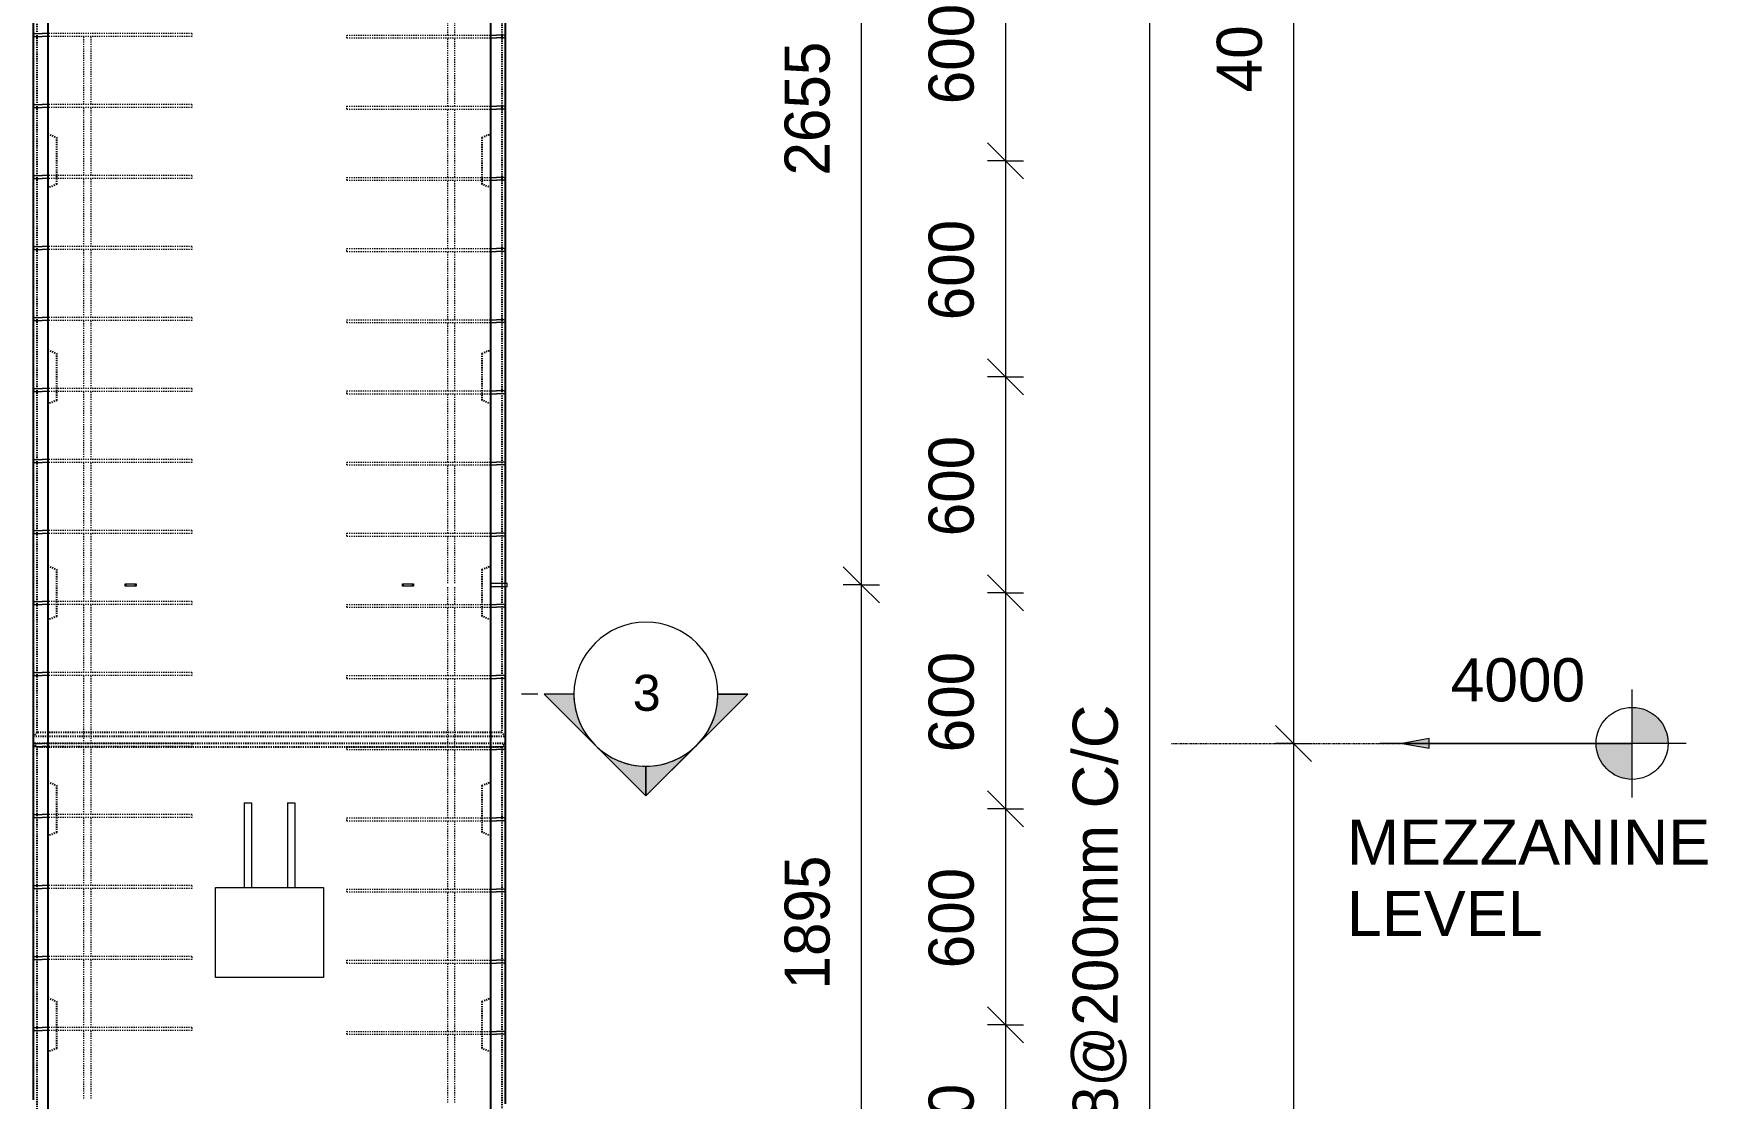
# Model space of a CAD drawing. Header units: millimetres. Extents: x -24813 to -9505, y -2179 to 11928.
# Drawn here: x -20245 to -15597, y 2673 to 5632 of the extents above; entities that cross this region are included whole.
import ezdxf

# ---------------------------------------------------------------- set-up
doc = ezdxf.new("R2010")
doc.units = ezdxf.units.MM
doc.linetypes.add('Dash', pattern=[6.36, 3.18, -3.18])
doc.linetypes.add('Overhead', pattern=[3.97, 2.38, -1.59])
for name, color, linetype, lineweight in [('A-ANNO-DIMS', 211, 'Continuous', 9), ('A-ANNO-DIMS-50', 211, 'Continuous', 9), ('A-FLOR-OVHD', 1, 'Overhead', 18), ('A-GENM', 13, 'Continuous', 18), ('A-WALL', 113, 'Continuous', 25), ('A-WALL-HDLN', 110, 'Dash', 25), ('G-ANNO-DIMS', 111, 'Continuous', 9), ('G-ANNO-SYMB', 111, 'Continuous', 9), ('G-ANNO-TEXT', 231, 'Continuous', 9), ('S-BEAM', 12, 'Continuous', 18), ('S-RBAR', 171, 'Continuous', 18)]:
    doc.layers.add(name, color=color, linetype=linetype, lineweight=lineweight)
doc.styles.add('Arial', font='arial.ttf', dxfattribs={"height": 100})
doc.styles.add('Arial_1', font='arial.ttf', dxfattribs={"height": 120})
doc.styles.add('Arial_2', font='arial.ttf', dxfattribs={"height": 125})
doc.styles.add('Nirmala UI Semilight', font='NirmalaS.ttf', dxfattribs={"height": 125})
doc.dimstyles.new('Arrow_Filled_-_2_5_NI_UI', dxfattribs={"dimscale": 304.8, "dimtxt": 130.920493, "dimasz": 0.328084, "dimexe": 0.164042, "dimexo": 0.0625, "dimgap": 0.164042, "dimtad": 1, "dimdec": 4, "dimzin": 0, "dimdsep": 46, "dimtxsty": 'Nirmala UI Semilight', "dimblk1": 'OBLIQUE', "dimblk2": 'OBLIQUE', "dimsah": 1, "dimcen": 0.09, "dimazin": 0, "dimtfac": 1, "dimtdec": 4, "dimtix": 1, "dimtmove": 0, "dimatfit": 3, "dimfxl": 0.164042, "dimfxlon": 1, "dimtvp": 1, "dimtolj": 1, "dimtzin": 0, "dimarcsym": 2})

# ---------------------------------------------------------------- blocks, each defined once
blk = doc.blocks.new('RR spread anchor face based - RR-SA-1_4-160-2134593-Elevation Front')
at = {"layer": 'A-GENM'}
for p, q in [((-19219.6, -447), (-19217.1, -447)), ((-19219.6, -453), (-19219.6, -447)), ((-19217.1, -453), (-19219.6, -453)), ((-19217.1, -447), (-19192.1, -447)), ((-19217.1, -453), (-19217.1, -447)), ((-19192.1, -453), (-19217.1, -453)), ((-19192.1, -447), (-19189.6, -447)), ((-19192.1, -453), (-19192.1, -447)), ((-19189.6, -453), (-19192.1, -453)), ((-19189.6, -447), (-19189.6, -453))]:
    blk.add_line(p, q, dxfattribs=at)
blk = doc.blocks.new('RR spread anchor face based - RR-SA-2_5-200-1726821-Elevation Front')
at = {"layer": 'A-GENM'}
for p, q in [((-18974.6, 6760), (-18934.6, 6760)), ((-18934.6, 6750), (-18974.6, 6750)), ((-18934.6, 6760), (-18929.6, 6760)), ((-18934.6, 6750), (-18934.6, 6760)), ((-18929.6, 6750), (-18934.6, 6750)), ((-18929.6, 6750), (-18929.6, 6760))]:
    blk.add_line(p, q, dxfattribs=at)
blk = doc.blocks.new('DIMBLOCK20-Elevation Front')
at = {"layer": 'A-ANNO-DIMS-50'}
for p, q in [((-17946.1, 6755), (-17996.1, 6805)), ((-17946.1, 6755), (-17996.1, 6755)), ((-17946.1, 6755), (-17946.1, 4100)), ((-17946.1, 6755), (-17896.1, 6705)), ((-17946.1, 6755), (-17896.1, 6755)), ((-17946.1, 4100), (-17996.1, 4150)), ((-17946.1, 4100), (-17996.1, 4100)), ((-17946.1, 4100), (-17896.1, 4050)), ((-17946.1, 4100), (-17896.1, 4100))]:
    blk.add_line(p, q, dxfattribs=at)
at = {"layer": 'A-ANNO-DIMS-50', "color": 0, "insert": (-18159.2, 5237.1), "char_height": 125, "width": 457.032, "attachment_point": 1, "rotation": 90, "line_spacing_factor": 1.142579, "style": 'Nirmala UI Semilight'}
blk.add_mtext('2655', dxfattribs=at)
blk = doc.blocks.new('_Oblique')
at = {"color": 0, "linetype": 'ByBlock', "lineweight": -2}
blk.add_line((-0.5, -0.5), (0.5, 0.5), dxfattribs=at)
blk = doc.blocks.new('DIMBLOCK21-Elevation Front')
at = {"layer": 'A-ANNO-DIMS-50'}
for p, q in [((-17946.1, 4100), (-17996.1, 4150)), ((-17946.1, 4100), (-17996.1, 4100)), ((-17946.1, 4100), (-17946.1, 2205)), ((-17946.1, 4100), (-17896.1, 4050)), ((-17946.1, 4100), (-17896.1, 4100)), ((-17946.1, 2205), (-17996.1, 2255)), ((-17946.1, 2205), (-17996.1, 2205)), ((-17946.1, 2205), (-17896.1, 2155)), ((-17946.1, 2205), (-17896.1, 2205))]:
    blk.add_line(p, q, dxfattribs=at)
at = {"layer": 'A-ANNO-DIMS-50', "color": 0, "insert": (-18159.2, 2976.4), "char_height": 125, "width": 422.754, "attachment_point": 1, "rotation": 90, "line_spacing_factor": 1.142579, "style": 'Nirmala UI Semilight'}
blk.add_mtext('1895', dxfattribs=at)
blk = doc.blocks.new('DIMBLOCK32-Elevation Front')
at = {"layer": 'A-ANNO-DIMS-50'}
for p, q in [((-17546.1, 5878), (-17596.1, 5928)), ((-17546.1, 5878), (-17596.1, 5878)), ((-17546.1, 5878), (-17546.1, 5278)), ((-17546.1, 5878), (-17496.1, 5828)), ((-17546.1, 5878), (-17496.1, 5878)), ((-17546.1, 5278), (-17596.1, 5328)), ((-17546.1, 5278), (-17596.1, 5278)), ((-17546.1, 5278), (-17496.1, 5228)), ((-17546.1, 5278), (-17496.1, 5278))]:
    blk.add_line(p, q, dxfattribs=at)
at = {"layer": 'A-ANNO-DIMS-50', "color": 0, "insert": (-17759.2, 5435.2), "char_height": 125, "width": 342.774, "attachment_point": 1, "rotation": 90, "line_spacing_factor": 1.142579, "style": 'Nirmala UI Semilight'}
blk.add_mtext('600', dxfattribs=at)
blk = doc.blocks.new('DIMBLOCK33-Elevation Front')
at = {"layer": 'A-ANNO-DIMS-50'}
for p, q in [((-17546.1, 5278), (-17596.1, 5328)), ((-17546.1, 5278), (-17596.1, 5278)), ((-17546.1, 5278), (-17546.1, 4678)), ((-17546.1, 5278), (-17496.1, 5228)), ((-17546.1, 5278), (-17496.1, 5278)), ((-17546.1, 4678), (-17596.1, 4728)), ((-17546.1, 4678), (-17596.1, 4678)), ((-17546.1, 4678), (-17496.1, 4628)), ((-17546.1, 4678), (-17496.1, 4678))]:
    blk.add_line(p, q, dxfattribs=at)
at = {"layer": 'A-ANNO-DIMS-50', "color": 0, "insert": (-17759.2, 4835.2), "char_height": 125, "width": 342.774, "attachment_point": 1, "rotation": 90, "line_spacing_factor": 1.142579, "style": 'Nirmala UI Semilight'}
blk.add_mtext('600', dxfattribs=at)
blk = doc.blocks.new('DIMBLOCK34-Elevation Front')
at = {"layer": 'A-ANNO-DIMS-50'}
for p, q in [((-17546.1, 4678), (-17596.1, 4728)), ((-17546.1, 4678), (-17596.1, 4678)), ((-17546.1, 4678), (-17546.1, 4078)), ((-17546.1, 4678), (-17496.1, 4628)), ((-17546.1, 4678), (-17496.1, 4678)), ((-17546.1, 4078), (-17596.1, 4128)), ((-17546.1, 4078), (-17596.1, 4078)), ((-17546.1, 4078), (-17496.1, 4028)), ((-17546.1, 4078), (-17496.1, 4078))]:
    blk.add_line(p, q, dxfattribs=at)
at = {"layer": 'A-ANNO-DIMS-50', "color": 0, "insert": (-17759.2, 4235.2), "char_height": 125, "width": 342.774, "attachment_point": 1, "rotation": 90, "line_spacing_factor": 1.142579, "style": 'Nirmala UI Semilight'}
blk.add_mtext('600', dxfattribs=at)
blk = doc.blocks.new('DIMBLOCK35-Elevation Front')
at = {"layer": 'A-ANNO-DIMS-50'}
for p, q in [((-17546.1, 4078), (-17596.1, 4128)), ((-17546.1, 4078), (-17596.1, 4078)), ((-17546.1, 4078), (-17546.1, 3478)), ((-17546.1, 4078), (-17496.1, 4028)), ((-17546.1, 4078), (-17496.1, 4078)), ((-17546.1, 3478), (-17596.1, 3528)), ((-17546.1, 3478), (-17596.1, 3478)), ((-17546.1, 3478), (-17496.1, 3428)), ((-17546.1, 3478), (-17496.1, 3478))]:
    blk.add_line(p, q, dxfattribs=at)
at = {"layer": 'A-ANNO-DIMS-50', "color": 0, "insert": (-17759.2, 3635.2), "char_height": 125, "width": 342.774, "attachment_point": 1, "rotation": 90, "line_spacing_factor": 1.142579, "style": 'Nirmala UI Semilight'}
blk.add_mtext('600', dxfattribs=at)
blk = doc.blocks.new('DIMBLOCK36-Elevation Front')
at = {"layer": 'A-ANNO-DIMS-50'}
for p, q in [((-17546.1, 3478), (-17596.1, 3528)), ((-17546.1, 3478), (-17596.1, 3478)), ((-17546.1, 3478), (-17546.1, 2878)), ((-17546.1, 3478), (-17496.1, 3428)), ((-17546.1, 3478), (-17496.1, 3478)), ((-17546.1, 2878), (-17596.1, 2928)), ((-17546.1, 2878), (-17596.1, 2878)), ((-17546.1, 2878), (-17496.1, 2828)), ((-17546.1, 2878), (-17496.1, 2878))]:
    blk.add_line(p, q, dxfattribs=at)
at = {"layer": 'A-ANNO-DIMS-50', "color": 0, "insert": (-17759.2, 3035.2), "char_height": 125, "width": 342.774, "attachment_point": 1, "rotation": 90, "line_spacing_factor": 1.142579, "style": 'Nirmala UI Semilight'}
blk.add_mtext('600', dxfattribs=at)
blk = doc.blocks.new('DIMBLOCK37-Elevation Front')
at = {"layer": 'A-ANNO-DIMS-50'}
for p, q in [((-17546.1, 2878), (-17596.1, 2928)), ((-17546.1, 2878), (-17596.1, 2878)), ((-17546.1, 2878), (-17546.1, 2278)), ((-17546.1, 2878), (-17496.1, 2828)), ((-17546.1, 2878), (-17496.1, 2878)), ((-17546.1, 2278), (-17596.1, 2328)), ((-17546.1, 2278), (-17596.1, 2278)), ((-17546.1, 2278), (-17496.1, 2228)), ((-17546.1, 2278), (-17496.1, 2278))]:
    blk.add_line(p, q, dxfattribs=at)
at = {"layer": 'A-ANNO-DIMS-50', "color": 0, "insert": (-17759.2, 2435.2), "char_height": 125, "width": 342.774, "attachment_point": 1, "rotation": 90, "line_spacing_factor": 1.142579, "style": 'Nirmala UI Semilight'}
blk.add_mtext('600', dxfattribs=at)
blk = doc.blocks.new('DIMBLOCK46-Elevation Front')
at = {"layer": 'A-ANNO-DIMS-50'}
for p, q in [((-17146.1, 7600), (-17196.1, 7650)), ((-17146.1, 7600), (-17196.1, 7600)), ((-17146.1, 7600), (-17146.1, -1295)), ((-17146.1, 7600), (-17096.1, 7550)), ((-17146.1, 7600), (-17096.1, 7600)), ((-17146.1, -1295), (-17196.1, -1245)), ((-17146.1, -1295), (-17196.1, -1295)), ((-17146.1, -1295), (-17096.1, -1345)), ((-17146.1, -1295), (-17096.1, -1295))]:
    blk.add_line(p, q, dxfattribs=at)
at = {"layer": 'A-ANNO-DIMS-50', "color": 0, "insert": (-17359.2, 2511), "char_height": 125, "width": 1539.625, "attachment_point": 1, "rotation": 90, "line_spacing_factor": 1.142579, "style": 'Nirmala UI Semilight'}
blk.add_mtext('T8@200mm C/C', dxfattribs=at)
blk = doc.blocks.new('Spot Elevations - M_Spot Elevation - Target Filled-10609-Elevation Front')
at = {"layer": 'G-ANNO-DIMS'}
h = blk.add_hatch(color=256, dxfattribs=at)
edge = h.paths.add_edge_path()
edge.add_line((-15908.133774, 7660), (-15808.133774, 7660))
edge.add_arc((-15908.133774, 7660), 100, 0, 90)
edge.add_line((-15908.133774, 7760), (-15908.133774, 7660))
h = blk.add_hatch(color=256, dxfattribs=at)
edge = h.paths.add_edge_path()
edge.add_line((-15908.133774, 7660), (-16008.133774, 7660))
edge.add_arc((-15908.133774, 7660), 100, 180, 270)
edge.add_line((-15908.133774, 7560), (-15908.133774, 7660))
for p, q in [((-15908.133774, 7510), (-15908.133774, 7810)), ((-15758.133774, 7660), (-16608.133774, 7660))]:
    blk.add_line(p, q, dxfattribs=at)
blk.add_circle((-15908.133774, 7660), 100, dxfattribs=at)
blk = doc.blocks.new('DIMBLOCK49-Elevation Front')
at = {"layer": 'A-ANNO-DIMS-50'}
for p, q in [((-16746.1, 7660), (-16796.1, 7710)), ((-16746.1, 7660), (-16796.1, 7660)), ((-16746.1, 7660), (-16746.1, 3660)), ((-16746.1, 7660), (-16696.1, 7610)), ((-16746.1, 7660), (-16696.1, 7660)), ((-16746.1, 3660), (-16796.1, 3710)), ((-16746.1, 3660), (-16796.1, 3660)), ((-16746.1, 3660), (-16696.1, 3610)), ((-16746.1, 3660), (-16696.1, 3660))]:
    blk.add_line(p, q, dxfattribs=at)
at = {"layer": 'A-ANNO-DIMS-50', "color": 0, "insert": (-16959.2, 5468.4), "char_height": 125, "width": 459.888, "attachment_point": 1, "rotation": 90, "line_spacing_factor": 1.142579, "style": 'Nirmala UI Semilight'}
blk.add_mtext('4000', dxfattribs=at)
blk = doc.blocks.new('DIMBLOCK50-Elevation Front')
at = {"layer": 'A-ANNO-DIMS-50'}
for p, q in [((-16746.1, 3660), (-16796.1, 3710)), ((-16746.1, 3660), (-16796.1, 3660)), ((-16746.1, 3660), (-16746.1, -1395)), ((-16746.1, 3660), (-16696.1, 3610)), ((-16746.1, 3660), (-16696.1, 3660)), ((-16746.1, -1395), (-16796.1, -1345)), ((-16746.1, -1395), (-16796.1, -1395)), ((-16746.1, -1395), (-16696.1, -1445)), ((-16746.1, -1395), (-16696.1, -1395))]:
    blk.add_line(p, q, dxfattribs=at)
at = {"layer": 'A-ANNO-DIMS-50', "color": 0, "insert": (-16959.2, 942.1), "char_height": 125, "width": 457.032, "attachment_point": 1, "rotation": 90, "line_spacing_factor": 1.142579, "style": 'Nirmala UI Semilight'}
blk.add_mtext('5055', dxfattribs=at)
blk = doc.blocks.new('Detail View - M_Section Head - Filled SHOP DWG-1002450-Elevation Front')
at = {"layer": 'G-ANNO-SYMB'}
h = blk.add_hatch(color=256, dxfattribs=at)
edge = h.paths.add_edge_path()
edge.add_line((-18827, -163.4), (-18744.1, -163.4))
edge.add_arc((-18544.1, -163.4), 200, 180, 225)
edge.add_line((-18685.5, -304.8), (-18827, -163.4))
h = blk.add_hatch(color=256, dxfattribs=at)
edge = h.paths.add_edge_path()
edge.add_line((-18261.3, -163.4), (-18402.7, -304.8))
edge.add_arc((-18544.1, -163.4), 200, 315, 360)
edge.add_line((-18344.1, -163.4), (-18261.3, -163.4))
h = blk.add_hatch(color=256, dxfattribs=at)
edge = h.paths.add_edge_path()
edge.add_line((-18544.1, -446.2), (-18685.5, -304.8))
edge.add_arc((-18544.1, -163.4), 200, 225, 270)
edge.add_line((-18544.1, -363.4), (-18544.1, -446.2))
h = blk.add_hatch(color=256, dxfattribs=at)
edge = h.paths.add_edge_path()
edge.add_line((-18544.1, -446.2), (-18544.1, -363.4))
edge.add_arc((-18544.1, -163.4), 200, 270, 315)
edge.add_line((-18402.7, -304.8), (-18544.1, -446.2))
for p, q in [((-18544.1, -446.2), (-18827, -163.4)), ((-18744.1, -163.4), (-18827, -163.4)), ((-18827, -163.4), (-18685.5, -304.8)), ((-18744.1, -163.4), (-18827, -163.4)), ((-18544.1, -446.2), (-18261.3, -163.4)), ((-18402.7, -304.8), (-18261.3, -163.4)), ((-18344.1, -163.4), (-18261.3, -163.4)), ((-18261.3, -163.4), (-18344.1, -163.4)), ((-18685.5, -304.8), (-18544.1, -446.2)), ((-18544.1, -446.2), (-18402.7, -304.8)), ((-18544.1, -363.4), (-18544.1, -446.2)), ((-18544.1, -446.2), (-18544.1, -363.4))]:
    blk.add_line(p, q, dxfattribs=at)
for start, end in [(360, 180), (180, 360), (180, 225), (315, 0), (225, 270), (270, 315)]:
    blk.add_arc((-18544.1, -163.4), 200, start, end, dxfattribs=at)

msp = doc.modelspace()

# ---------------------------------------------------------------- hatches: boundary and pattern name
at = {"layer": 'G-ANNO-DIMS'}
msp.add_hatch(color=256, dxfattribs=at).paths.add_polyline_path([(-16444.5695, 3660), (-16369.5695, 3646.77548), (-16369.5695, 3673.22452)])

# ---------------------------------------------------------------- linework, layer by layer
at = {"layer": 'A-FLOR-OVHD'}
msp.add_line((-17084.5695, 3660), (-16444.5695, 3660), dxfattribs=at)
at = {"layer": 'A-WALL'}
for p, q in [((-20204.5695, 7700), (-20204.5695, -1395)), ((-18974.5695, -1395), (-18974.5695, 7700)), ((-20244.5695, 5628.15785), (-20244.5695, 5824.61993)), ((-18934.5695, 5820.61993), (-18934.5695, 5623.71341)), ((-20244.5695, 5430.93563), (-20244.5695, 5627.39771)), ((-18934.5695, 5622.95326), (-18934.5695, 5426.04674)), ((-20244.5695, 5233.71341), (-20244.5695, 5430.17548)), ((-18934.5695, 5425.28659), (-18934.5695, 5228.38007)), ((-20244.5695, 5036.49118), (-20244.5695, 5232.95326)), ((-18934.5695, 5227.61993), (-18934.5695, 5030.71341)), ((-20244.5695, 4839.26896), (-20244.5695, 5035.73104)), ((-18934.5695, 5029.95326), (-18934.5695, 4833.04674)), ((-20244.5695, 4642.04674), (-20244.5695, 4838.50882)), ((-18934.5695, 4832.28659), (-18934.5695, 4635.38007)), ((-20244.5695, 4444.82452), (-20244.5695, 4641.28659)), ((-18934.5695, 4634.61993), (-18934.5695, 4437.71341)), ((-20244.5695, 4247.60229), (-20244.5695, 4444.06437)), ((-18934.5695, 4436.95326), (-18934.5695, 4240.04674)), ((-20244.5695, 4050.38007), (-20244.5695, 4246.84215)), ((-18934.5695, 4239.28659), (-18934.5695, 4105)), ((-18934.5695, 4095), (-18934.5695, 4042.38007)), ((-20244.5695, 3853.15785), (-20244.5695, 4049.61993)), ((-18934.5695, 4041.61993), (-18934.5695, 3844.71341)), ((-20244.5695, 3655.93563), (-20244.5695, 3852.39771)), ((-18934.5695, 3843.95326), (-18934.5695, 3647.04674)), ((-20244.5695, 3458.71341), (-20244.5695, 3655.17548)), ((-18934.5695, 3646.28659), (-18934.5695, 3449.38007)), ((-20244.5695, 3261.49118), (-20244.5695, 3457.95326)), ((-18934.5695, 3448.61993), (-18934.5695, 3251.71341)), ((-20244.5695, 3064.26896), (-20244.5695, 3260.73104)), ((-18934.5695, 3250.95326), (-18934.5695, 3054.04674)), ((-20244.5695, 2867.04674), (-20244.5695, 3063.50882)), ((-18934.5695, 3053.28659), (-18934.5695, 2856.38007)), ((-20244.5695, 2669.82452), (-20244.5695, 2866.28659)), ((-18934.5695, 2855.61993), (-18934.5695, 2658.71341))]:
    msp.add_line(p, q, dxfattribs=at)
at = {"layer": 'A-WALL-HDLN'}
for p, q in [((-20234.56692, 3690), (-20234.56692, 7660)), ((-18944.57208, 7660), (-18944.57208, 3690)), ((-20204.5695, 5352.99023), (-20179.5695, 5342.99023)), ((-18999.5695, 5342.99023), (-18974.5695, 5352.99023)), ((-20179.5695, 5212.99023), (-20179.5695, 5342.99023)), ((-18999.5695, 5342.99023), (-18999.5695, 5212.99023)), ((-20179.5695, 5212.99023), (-20204.5695, 5202.99023)), ((-18974.5695, 5202.99023), (-18999.5695, 5212.99023)), ((-20204.5695, 4752.99023), (-20179.5695, 4742.99023)), ((-20179.5695, 4612.99023), (-20179.5695, 4742.99023)), ((-18999.5695, 4742.99023), (-18974.5695, 4752.99023)), ((-18999.5695, 4742.99023), (-18999.5695, 4612.99023)), ((-20179.5695, 4612.99023), (-20204.5695, 4602.99023)), ((-18974.5695, 4602.99023), (-18999.5695, 4612.99023)), ((-20204.5695, 4152.99023), (-20179.5695, 4142.99023)), ((-20179.5695, 4012.99023), (-20179.5695, 4142.99023)), ((-18999.5695, 4142.99023), (-18974.5695, 4152.99023)), ((-18999.5695, 4142.99023), (-18999.5695, 4012.99023)), ((-20179.5695, 4012.99023), (-20204.5695, 4002.99023)), ((-18974.5695, 4002.99023), (-18999.5695, 4012.99023)), ((-20234.56692, 3690), (-20244.5695, 3679.99742)), ((-20244.5695, 3680), (-18934.5695, 3680)), ((-18944.57208, 3690), (-20234.56692, 3690)), ((-18934.5695, 3679.99742), (-18944.57208, 3690)), ((-20244.5695, 3660.00258), (-20234.56692, 3650)), ((-18934.5695, 3660), (-20244.5695, 3660)), ((-20234.56692, -1395), (-20234.56692, 3650)), ((-20234.56692, 3650), (-18944.57208, 3650)), ((-18944.57208, 3650), (-18934.5695, 3660.00258)), ((-18944.57208, 3650), (-18944.57208, -1395)), ((-20204.5695, 3552.99023), (-20179.5695, 3542.99023)), ((-20179.5695, 3412.99023), (-20179.5695, 3542.99023)), ((-18999.5695, 3542.99023), (-18974.5695, 3552.99023)), ((-18999.5695, 3542.99023), (-18999.5695, 3412.99023)), ((-20179.5695, 3412.99023), (-20204.5695, 3402.99023)), ((-18974.5695, 3402.99023), (-18999.5695, 3412.99023)), ((-20204.5695, 2952.99023), (-20179.5695, 2942.99023)), ((-20179.5695, 2812.99023), (-20179.5695, 2942.99023)), ((-18999.5695, 2942.99023), (-18974.5695, 2952.99023)), ((-18999.5695, 2942.99023), (-18999.5695, 2812.99023)), ((-20179.5695, 2812.99023), (-20204.5695, 2802.99023)), ((-18974.5695, 2802.99023), (-18999.5695, 2812.99023))]:
    msp.add_line(p, q, dxfattribs=at)
at = {"layer": 'G-ANNO-DIMS'}
for p, q in [((-16369.5695, 3673.22452), (-16444.5695, 3660)), ((-16369.5695, 3646.77548), (-16369.5695, 3673.22452)), ((-16444.5695, 3660), (-16369.5695, 3646.77548)), ((-16444.5695, 3660), (-15897.12864, 3660)), ((-15897.12864, 3660), (-15805.99094, 3660))]:
    msp.add_line(p, q, dxfattribs=at)
at = {"layer": 'G-ANNO-SYMB'}
msp.add_line((-18844.11147, 3796.596), (-18890.027, 3796.596), dxfattribs=at)
at = {"layer": 'S-BEAM'}
for p, q in [((-19739.5695, 3010), (-19739.5695, 3260)), ((-19739.5695, 3260), (-19439.5695, 3260)), ((-19439.5695, 3260), (-19439.5695, 3010)), ((-19439.5695, 3010), (-19739.5695, 3010))]:
    msp.add_line(p, q, dxfattribs=at)
at = {"layer": 'S-RBAR', "linetype": 'Dash'}
for p, q in [((-19094.5695, 5627.33333), (-19094.5695, 5817)), ((-19074.5695, 5627.33333), (-19074.5695, 5817)), ((-19804.5695, 5631.77778), (-20204.51989, 5631.77778)), ((-19804.5695, 5631.77778), (-19804.5695, 5623.77778)), ((-19374.5695, 5627.33333), (-18974.61911, 5627.33333)), ((-19374.5695, 5619.33333), (-19374.5695, 5627.33333)), ((-19804.5695, 5623.77778), (-20204.51989, 5623.77778)), ((-20104.5695, 5434.55556), (-20104.5695, 5623.77778)), ((-20084.5695, 5434.55556), (-20084.5695, 5623.77778)), ((-19374.5695, 5619.33333), (-18974.61911, 5619.33333)), ((-19094.5695, 5429.66667), (-19094.5695, 5619.33333)), ((-19074.5695, 5429.66667), (-19074.5695, 5619.33333)), ((-19804.5695, 5434.55556), (-20204.51989, 5434.55556)), ((-19804.5695, 5426.55556), (-20204.51989, 5426.55556)), ((-20104.5695, 5237.33333), (-20104.5695, 5426.55556)), ((-20084.5695, 5237.33333), (-20084.5695, 5426.55556)), ((-19804.5695, 5434.55556), (-19804.5695, 5426.55556)), ((-19374.5695, 5429.66667), (-18974.61911, 5429.66667)), ((-19374.5695, 5421.66667), (-19374.5695, 5429.66667)), ((-19374.5695, 5421.66667), (-18974.61911, 5421.66667)), ((-19094.5695, 5232), (-19094.5695, 5421.66667)), ((-19074.5695, 5232), (-19074.5695, 5421.66667)), ((-19804.5695, 5237.33333), (-20204.51989, 5237.33333)), ((-19804.5695, 5229.33333), (-20204.51989, 5229.33333)), ((-20104.5695, 5040.11111), (-20104.5695, 5229.33333)), ((-20084.5695, 5040.11111), (-20084.5695, 5229.33333)), ((-19804.5695, 5237.33333), (-19804.5695, 5229.33333)), ((-19374.5695, 5232), (-18974.61911, 5232)), ((-19374.5695, 5224), (-19374.5695, 5232)), ((-19374.5695, 5224), (-18974.61911, 5224)), ((-19094.5695, 5034.33333), (-19094.5695, 5224)), ((-19074.5695, 5034.33333), (-19074.5695, 5224)), ((-19804.5695, 5040.11111), (-20204.51989, 5040.11111)), ((-19804.5695, 5032.11111), (-20204.51989, 5032.11111)), ((-20104.5695, 4842.88889), (-20104.5695, 5032.11111)), ((-20084.5695, 4842.88889), (-20084.5695, 5032.11111)), ((-19804.5695, 5040.11111), (-19804.5695, 5032.11111)), ((-19374.5695, 5034.33333), (-18974.61911, 5034.33333)), ((-19374.5695, 5026.33333), (-19374.5695, 5034.33333)), ((-19374.5695, 5026.33333), (-18974.61911, 5026.33333)), ((-19094.5695, 4836.66667), (-19094.5695, 5026.33333)), ((-19074.5695, 4836.66667), (-19074.5695, 5026.33333)), ((-19804.5695, 4842.88889), (-20204.51989, 4842.88889)), ((-19804.5695, 4834.88889), (-20204.51989, 4834.88889)), ((-20104.5695, 4645.66667), (-20104.5695, 4834.88889)), ((-20084.5695, 4645.66667), (-20084.5695, 4834.88889)), ((-19804.5695, 4842.88889), (-19804.5695, 4834.88889)), ((-19374.5695, 4836.66667), (-18974.61911, 4836.66667)), ((-19374.5695, 4828.66667), (-19374.5695, 4836.66667)), ((-19374.5695, 4828.66667), (-18974.61911, 4828.66667)), ((-19094.5695, 4639), (-19094.5695, 4828.66667)), ((-19074.5695, 4639), (-19074.5695, 4828.66667)), ((-19804.5695, 4645.66667), (-20204.51989, 4645.66667)), ((-19804.5695, 4637.66667), (-20204.51989, 4637.66667)), ((-20104.5695, 4448.44444), (-20104.5695, 4637.66667)), ((-20084.5695, 4448.44444), (-20084.5695, 4637.66667)), ((-19804.5695, 4645.66667), (-19804.5695, 4637.66667)), ((-19374.5695, 4639), (-18974.61911, 4639)), ((-19374.5695, 4631), (-19374.5695, 4639)), ((-19374.5695, 4631), (-18974.61911, 4631)), ((-19094.5695, 4441.33333), (-19094.5695, 4631)), ((-19074.5695, 4441.33333), (-19074.5695, 4631)), ((-19804.5695, 4448.44444), (-20204.51989, 4448.44444)), ((-19804.5695, 4440.44444), (-20204.51989, 4440.44444)), ((-20104.5695, 4251.22222), (-20104.5695, 4440.44444)), ((-20084.5695, 4251.22222), (-20084.5695, 4440.44444)), ((-19804.5695, 4448.44444), (-19804.5695, 4440.44444)), ((-19374.5695, 4441.33333), (-18974.61911, 4441.33333)), ((-19374.5695, 4433.33333), (-19374.5695, 4441.33333)), ((-19374.5695, 4433.33333), (-18974.61911, 4433.33333)), ((-19094.5695, 4243.66667), (-19094.5695, 4433.33333)), ((-19074.5695, 4243.66667), (-19074.5695, 4433.33333)), ((-19804.5695, 4251.22222), (-20204.51989, 4251.22222)), ((-19804.5695, 4243.22222), (-20204.51989, 4243.22222)), ((-20104.5695, 4054), (-20104.5695, 4243.22222)), ((-20084.5695, 4054), (-20084.5695, 4243.22222)), ((-19804.5695, 4251.22222), (-19804.5695, 4243.22222)), ((-19374.5695, 4243.66667), (-18974.61911, 4243.66667)), ((-19374.5695, 4235.66667), (-19374.5695, 4243.66667)), ((-19374.5695, 4235.66667), (-18974.61911, 4235.66667)), ((-19094.5695, 4105), (-19094.5695, 4235.66667)), ((-19074.5695, 4105), (-19074.5695, 4235.66667)), ((-19094.5695, 4046), (-19094.5695, 4095)), ((-19074.5695, 4046), (-19074.5695, 4095)), ((-19804.5695, 4054), (-20204.51989, 4054)), ((-19804.5695, 4046), (-20204.51989, 4046)), ((-20104.5695, 3856.77778), (-20104.5695, 4046)), ((-20084.5695, 3856.77778), (-20084.5695, 4046)), ((-19804.5695, 4054), (-19804.5695, 4046)), ((-19374.5695, 4046), (-18974.61911, 4046)), ((-19374.5695, 4038), (-19374.5695, 4046)), ((-19374.5695, 4038), (-18974.61911, 4038)), ((-19094.5695, 3848.33333), (-19094.5695, 4038)), ((-19074.5695, 3848.33333), (-19074.5695, 4038)), ((-19804.5695, 3856.77778), (-20204.51989, 3856.77778)), ((-19804.5695, 3848.77778), (-20204.51989, 3848.77778)), ((-20104.5695, 3659.55556), (-20104.5695, 3848.77778)), ((-20084.5695, 3659.55556), (-20084.5695, 3848.77778)), ((-19804.5695, 3856.77778), (-19804.5695, 3848.77778)), ((-19374.5695, 3848.33333), (-18974.61911, 3848.33333)), ((-19374.5695, 3840.33333), (-19374.5695, 3848.33333)), ((-19374.5695, 3840.33333), (-18974.61911, 3840.33333)), ((-19094.5695, 3650.66667), (-19094.5695, 3840.33333)), ((-19074.5695, 3650.66667), (-19074.5695, 3840.33333)), ((-19804.5695, 3659.55556), (-20204.51989, 3659.55556)), ((-19804.5695, 3651.55556), (-20204.51989, 3651.55556)), ((-20104.5695, 3462.33333), (-20104.5695, 3651.55556)), ((-20084.5695, 3462.33333), (-20084.5695, 3651.55556)), ((-19804.5695, 3659.55556), (-19804.5695, 3651.55556)), ((-19374.5695, 3650.66667), (-18974.61911, 3650.66667)), ((-19374.5695, 3642.66667), (-19374.5695, 3650.66667)), ((-19374.5695, 3642.66667), (-18974.61911, 3642.66667)), ((-19094.5695, 3453), (-19094.5695, 3642.66667)), ((-19074.5695, 3453), (-19074.5695, 3642.66667)), ((-19804.5695, 3462.33333), (-20204.51989, 3462.33333)), ((-19804.5695, 3454.33333), (-20204.51989, 3454.33333)), ((-20104.5695, 3265.11111), (-20104.5695, 3454.33333)), ((-20084.5695, 3265.11111), (-20084.5695, 3454.33333)), ((-19804.5695, 3462.33333), (-19804.5695, 3454.33333)), ((-19374.5695, 3453), (-18974.61911, 3453)), ((-19374.5695, 3445), (-19374.5695, 3453)), ((-19374.5695, 3445), (-18974.61911, 3445)), ((-19094.5695, 3255.33333), (-19094.5695, 3445)), ((-19074.5695, 3255.33333), (-19074.5695, 3445)), ((-19804.5695, 3265.11111), (-20204.51989, 3265.11111)), ((-19804.5695, 3257.11111), (-20204.51989, 3257.11111)), ((-20104.5695, 3067.88889), (-20104.5695, 3257.11111)), ((-20084.5695, 3067.88889), (-20084.5695, 3257.11111)), ((-19804.5695, 3265.11111), (-19804.5695, 3257.11111)), ((-19374.5695, 3255.33333), (-18974.61911, 3255.33333)), ((-19374.5695, 3247.33333), (-19374.5695, 3255.33333)), ((-19374.5695, 3247.33333), (-18974.61911, 3247.33333)), ((-19094.5695, 3057.66667), (-19094.5695, 3247.33333)), ((-19074.5695, 3057.66667), (-19074.5695, 3247.33333)), ((-19804.5695, 3067.88889), (-20204.51989, 3067.88889)), ((-19804.5695, 3067.88889), (-19804.5695, 3059.88889)), ((-19804.5695, 3059.88889), (-20204.51989, 3059.88889)), ((-20104.5695, 2870.66667), (-20104.5695, 3059.88889)), ((-20084.5695, 2870.66667), (-20084.5695, 3059.88889)), ((-19374.5695, 3057.66667), (-18974.61911, 3057.66667)), ((-19374.5695, 3049.66667), (-19374.5695, 3057.66667)), ((-19374.5695, 3049.66667), (-18974.61911, 3049.66667)), ((-19094.5695, 2860), (-19094.5695, 3049.66667)), ((-19074.5695, 2860), (-19074.5695, 3049.66667)), ((-19804.5695, 2870.66667), (-20204.51989, 2870.66667)), ((-19804.5695, 2862.66667), (-20204.51989, 2862.66667)), ((-20104.5695, 2673.44444), (-20104.5695, 2862.66667)), ((-20084.5695, 2673.44444), (-20084.5695, 2862.66667)), ((-19804.5695, 2870.66667), (-19804.5695, 2862.66667)), ((-19374.5695, 2860), (-18974.61911, 2860)), ((-19374.5695, 2852), (-19374.5695, 2860)), ((-19374.5695, 2852), (-18974.61911, 2852)), ((-19094.5695, 2662.33333), (-19094.5695, 2852)), ((-19074.5695, 2662.33333), (-19074.5695, 2852))]:
    msp.add_line(p, q, dxfattribs=at)
at = {"layer": 'S-RBAR'}
for p, q in [((-20240.5695, 5631.77778), (-20220.5695, 5631.77778)), ((-20204.5695, 5631.77778), (-20220.5695, 5631.77778)), ((-18974.5695, 5627.33333), (-18958.5695, 5627.33333)), ((-18938.5695, 5627.33333), (-18958.5695, 5627.33333)), ((-20240.5695, 5623.77778), (-20220.5695, 5623.77778)), ((-20204.5695, 5623.77778), (-20220.5695, 5623.77778)), ((-18974.5695, 5619.33333), (-18958.5695, 5619.33333)), ((-18938.5695, 5619.33333), (-18958.5695, 5619.33333)), ((-20240.5695, 5434.55556), (-20220.5695, 5434.55556)), ((-20240.5695, 5426.55556), (-20220.5695, 5426.55556)), ((-20204.5695, 5434.55556), (-20220.5695, 5434.55556)), ((-20204.5695, 5426.55556), (-20220.5695, 5426.55556)), ((-18974.5695, 5429.66667), (-18958.5695, 5429.66667)), ((-18974.5695, 5421.66667), (-18958.5695, 5421.66667)), ((-18938.5695, 5429.66667), (-18958.5695, 5429.66667)), ((-18938.5695, 5421.66667), (-18958.5695, 5421.66667)), ((-20240.5695, 5237.33333), (-20220.5695, 5237.33333)), ((-20240.5695, 5229.33333), (-20220.5695, 5229.33333)), ((-20204.5695, 5237.33333), (-20220.5695, 5237.33333)), ((-20204.5695, 5229.33333), (-20220.5695, 5229.33333)), ((-18974.5695, 5232), (-18958.5695, 5232)), ((-18974.5695, 5224), (-18958.5695, 5224)), ((-18938.5695, 5232), (-18958.5695, 5232)), ((-18938.5695, 5224), (-18958.5695, 5224)), ((-20240.5695, 5040.11111), (-20220.5695, 5040.11111)), ((-20240.5695, 5032.11111), (-20220.5695, 5032.11111)), ((-20204.5695, 5040.11111), (-20220.5695, 5040.11111)), ((-20204.5695, 5032.11111), (-20220.5695, 5032.11111)), ((-18974.5695, 5034.33333), (-18958.5695, 5034.33333)), ((-18974.5695, 5026.33333), (-18958.5695, 5026.33333)), ((-18938.5695, 5034.33333), (-18958.5695, 5034.33333)), ((-18938.5695, 5026.33333), (-18958.5695, 5026.33333)), ((-20240.5695, 4842.88889), (-20220.5695, 4842.88889)), ((-20240.5695, 4834.88889), (-20220.5695, 4834.88889)), ((-20204.5695, 4842.88889), (-20220.5695, 4842.88889)), ((-20204.5695, 4834.88889), (-20220.5695, 4834.88889)), ((-18974.5695, 4836.66667), (-18958.5695, 4836.66667)), ((-18938.5695, 4836.66667), (-18958.5695, 4836.66667)), ((-18974.5695, 4828.66667), (-18958.5695, 4828.66667)), ((-18938.5695, 4828.66667), (-18958.5695, 4828.66667)), ((-20240.5695, 4645.66667), (-20220.5695, 4645.66667)), ((-20240.5695, 4637.66667), (-20220.5695, 4637.66667)), ((-20204.5695, 4645.66667), (-20220.5695, 4645.66667)), ((-20204.5695, 4637.66667), (-20220.5695, 4637.66667)), ((-18974.5695, 4639), (-18958.5695, 4639)), ((-18974.5695, 4631), (-18958.5695, 4631)), ((-18938.5695, 4639), (-18958.5695, 4639)), ((-18938.5695, 4631), (-18958.5695, 4631)), ((-20240.5695, 4448.44444), (-20220.5695, 4448.44444)), ((-20240.5695, 4440.44444), (-20220.5695, 4440.44444)), ((-20204.5695, 4448.44444), (-20220.5695, 4448.44444)), ((-20204.5695, 4440.44444), (-20220.5695, 4440.44444)), ((-18974.5695, 4441.33333), (-18958.5695, 4441.33333)), ((-18974.5695, 4433.33333), (-18958.5695, 4433.33333)), ((-18938.5695, 4441.33333), (-18958.5695, 4441.33333)), ((-18938.5695, 4433.33333), (-18958.5695, 4433.33333)), ((-20240.5695, 4251.22222), (-20220.5695, 4251.22222)), ((-20240.5695, 4243.22222), (-20220.5695, 4243.22222)), ((-20204.5695, 4251.22222), (-20220.5695, 4251.22222)), ((-20204.5695, 4243.22222), (-20220.5695, 4243.22222)), ((-18974.5695, 4243.66667), (-18958.5695, 4243.66667)), ((-18974.5695, 4235.66667), (-18958.5695, 4235.66667)), ((-18938.5695, 4243.66667), (-18958.5695, 4243.66667)), ((-18938.5695, 4235.66667), (-18958.5695, 4235.66667)), ((-20240.5695, 4054), (-20220.5695, 4054)), ((-20240.5695, 4046), (-20220.5695, 4046)), ((-20204.5695, 4054), (-20220.5695, 4054)), ((-20204.5695, 4046), (-20220.5695, 4046)), ((-18974.5695, 4046), (-18958.5695, 4046)), ((-18938.5695, 4046), (-18958.5695, 4046)), ((-18974.5695, 4038), (-18958.5695, 4038)), ((-18938.5695, 4038), (-18958.5695, 4038)), ((-20240.5695, 3856.77778), (-20220.5695, 3856.77778)), ((-20240.5695, 3848.77778), (-20220.5695, 3848.77778)), ((-20204.5695, 3856.77778), (-20220.5695, 3856.77778)), ((-20204.5695, 3848.77778), (-20220.5695, 3848.77778)), ((-18974.5695, 3848.33333), (-18958.5695, 3848.33333)), ((-18974.5695, 3840.33333), (-18958.5695, 3840.33333)), ((-18938.5695, 3848.33333), (-18958.5695, 3848.33333)), ((-18938.5695, 3840.33333), (-18958.5695, 3840.33333)), ((-20240.5695, 3659.55556), (-20220.5695, 3659.55556)), ((-20240.5695, 3651.55556), (-20220.5695, 3651.55556)), ((-20204.5695, 3659.55556), (-20220.5695, 3659.55556)), ((-20204.5695, 3651.55556), (-20220.5695, 3651.55556)), ((-18974.5695, 3650.66667), (-18958.5695, 3650.66667)), ((-18974.5695, 3642.66667), (-18958.5695, 3642.66667)), ((-18938.5695, 3650.66667), (-18958.5695, 3650.66667)), ((-18938.5695, 3642.66667), (-18958.5695, 3642.66667)), ((-19659.679, 3495), (-19659.679, 3260)), ((-19659.679, 3495), (-19639.679, 3495)), ((-19639.679, 3495), (-19639.679, 3260)), ((-19539.18405, 3495), (-19539.18405, 3260)), ((-19539.18405, 3495), (-19519.18405, 3495)), ((-19519.18405, 3495), (-19519.18405, 3260)), ((-20240.5695, 3462.33333), (-20220.5695, 3462.33333)), ((-20240.5695, 3454.33333), (-20220.5695, 3454.33333)), ((-20204.5695, 3462.33333), (-20220.5695, 3462.33333)), ((-20204.5695, 3454.33333), (-20220.5695, 3454.33333)), ((-18974.5695, 3453), (-18958.5695, 3453)), ((-18974.5695, 3445), (-18958.5695, 3445)), ((-18938.5695, 3453), (-18958.5695, 3453)), ((-18938.5695, 3445), (-18958.5695, 3445)), ((-20240.5695, 3265.11111), (-20220.5695, 3265.11111)), ((-20240.5695, 3257.11111), (-20220.5695, 3257.11111)), ((-20204.5695, 3265.11111), (-20220.5695, 3265.11111)), ((-20204.5695, 3257.11111), (-20220.5695, 3257.11111)), ((-18974.5695, 3255.33333), (-18958.5695, 3255.33333)), ((-18938.5695, 3255.33333), (-18958.5695, 3255.33333)), ((-18974.5695, 3247.33333), (-18958.5695, 3247.33333)), ((-18938.5695, 3247.33333), (-18958.5695, 3247.33333)), ((-20240.5695, 3067.88889), (-20220.5695, 3067.88889)), ((-20204.5695, 3067.88889), (-20220.5695, 3067.88889)), ((-20240.5695, 3059.88889), (-20220.5695, 3059.88889)), ((-20204.5695, 3059.88889), (-20220.5695, 3059.88889)), ((-18974.5695, 3057.66667), (-18958.5695, 3057.66667)), ((-18974.5695, 3049.66667), (-18958.5695, 3049.66667)), ((-18938.5695, 3057.66667), (-18958.5695, 3057.66667)), ((-18938.5695, 3049.66667), (-18958.5695, 3049.66667)), ((-20240.5695, 2870.66667), (-20220.5695, 2870.66667)), ((-20240.5695, 2862.66667), (-20220.5695, 2862.66667)), ((-20204.5695, 2870.66667), (-20220.5695, 2870.66667)), ((-20204.5695, 2862.66667), (-20220.5695, 2862.66667)), ((-18974.5695, 2860), (-18958.5695, 2860)), ((-18974.5695, 2852), (-18958.5695, 2852)), ((-18938.5695, 2860), (-18958.5695, 2860)), ((-18938.5695, 2852), (-18958.5695, 2852))]:
    msp.add_line(p, q, dxfattribs=at)
for centre, start, end in [((-20240.5695, 5627.77778), 90, 270), ((-18938.5695, 5623.33333), 270, 90), ((-20240.5695, 5430.55556), 90, 270), ((-18938.5695, 5425.66667), 270, 90), ((-20240.5695, 5233.33333), 90, 270), ((-18938.5695, 5228), 270, 90), ((-20240.5695, 5036.11111), 90, 270), ((-18938.5695, 5030.33333), 270, 90), ((-20240.5695, 4838.88889), 90, 270), ((-18938.5695, 4832.66667), 270, 90), ((-20240.5695, 4641.66667), 90, 270), ((-18938.5695, 4635), 270, 90), ((-20240.5695, 4444.44444), 90, 270), ((-18938.5695, 4437.33333), 270, 90), ((-20240.5695, 4247.22222), 90, 270), ((-18938.5695, 4239.66667), 270, 90), ((-20240.5695, 4050), 90, 270), ((-18938.5695, 4042), 270, 90), ((-20240.5695, 3852.77778), 90, 270), ((-18938.5695, 3844.33333), 270, 90), ((-20240.5695, 3655.55556), 90, 270), ((-18938.5695, 3646.66667), 270, 90), ((-20240.5695, 3458.33333), 90, 270), ((-18938.5695, 3449), 270, 90), ((-20240.5695, 3261.11111), 90, 270), ((-18938.5695, 3251.33333), 270, 90), ((-20240.5695, 3063.88889), 90, 270), ((-18938.5695, 3053.66667), 270, 90), ((-20240.5695, 2866.66667), 90, 270), ((-18938.5695, 2856), 270, 90)]:
    msp.add_arc(centre, 4, start, end, dxfattribs=at)

# ---------------------------------------------------------------- block references
at = {"layer": 'A-GENM'}
for name, p in [('RR spread anchor face based - RR-SA-1_4-160-2134593-Elevation Front', (-770, 4550)), ('RR spread anchor face based - RR-SA-1_4-160-2134593-Elevation Front', (0, 4550)), ('RR spread anchor face based - RR-SA-2_5-200-1726821-Elevation Front', (0, -2655))]:
    msp.add_blockref(name, p, dxfattribs=at)
at = {"layer": 'G-ANNO-DIMS'}
msp.add_blockref('Spot Elevations - M_Spot Elevation - Target Filled-10609-Elevation Front', (102.14283, -4000), dxfattribs=at)
at = {"layer": 'G-ANNO-SYMB'}
msp.add_blockref('Detail View - M_Section Head - Filled SHOP DWG-1002450-Elevation Front', (0, 3960), dxfattribs=at)

# ---------------------------------------------------------------- texts
at = {"layer": 'G-ANNO-SYMB', "insert": (-18580.80294, 3850.42985), "char_height": 100, "width": 96.2025, "attachment_point": 1, "style": 'Arial'}
msp.add_mtext('3', dxfattribs=at)
at = {"layer": 'G-ANNO-TEXT', "color": 7, "char_height": 125, "attachment_point": 1, "style": 'Arial_2'}
for s, insert, width in [('MEZZANINE ', (-16598.03218, 3448.45797), 1274.683125), ('LEVEL', (-16598.03218, 3250.02047), 653.3753125)]:
    msp.add_mtext(s, dxfattribs=dict(at, insert=insert, width=width))

# ---------------------------------------------------------------- dimensions: what is measured, and where the dimension line sits
at = {"layer": 'A-ANNO-DIMS'}
for base, p1, p2, override, picture, middle in [((-16746.06409, 3660), (-16696.06409, 7660), (-16696.06409, 3660), {"dimpost": '<>', "dimfxl": 4000}, 'DIMBLOCK49-Elevation Front', (-16860.65614, 5660)), ((-17946.06409, 4100), (-17996.06409, 6755), (-17996.06409, 4100), {"dimpost": '<>', "dimfxl": 2655}, 'DIMBLOCK20-Elevation Front', (-18060.69972, 5427.5)), ((-17546.06409, 5277.99023), (-17596.06409, 5877.99023), (-17596.06409, 5277.99023), {"dimpost": '<>', "dimfxl": 600}, 'DIMBLOCK32-Elevation Front', (-17660.69972, 5577.99023)), ((-17546.06409, 4677.99023), (-17596.06409, 5277.99023), (-17596.06409, 4677.99023), {"dimpost": '<>', "dimfxl": 600}, 'DIMBLOCK33-Elevation Front', (-17660.69972, 4977.99023)), ((-17546.06409, 4077.99023), (-17596.06409, 4677.99023), (-17596.06409, 4077.99023), {"dimpost": '<>', "dimfxl": 600}, 'DIMBLOCK34-Elevation Front', (-17660.69972, 4377.99023)), ((-17946.06409, 2205), (-17996.06409, 4100), (-17996.06409, 2205), {"dimpost": '<>', "dimfxl": 1895}, 'DIMBLOCK21-Elevation Front', (-18061.0484, 3152.5)), ((-17546.06409, 3477.99023), (-17596.06409, 4077.99023), (-17596.06409, 3477.99023), {"dimpost": '<>', "dimfxl": 600}, 'DIMBLOCK35-Elevation Front', (-17660.69972, 3777.99023)), ((-16746.06409, -1395), (-16696.06409, 3660), (-16796.06409, -1395), {"dimpost": '<>', "dimfxl": 5055.989023}, 'DIMBLOCK50-Elevation Front', (-16860.65614, 1132.5)), ((-17546.06409, 2877.99023), (-17596.06409, 3477.99023), (-17596.06409, 2877.99023), {"dimpost": '<>', "dimfxl": 600}, 'DIMBLOCK36-Elevation Front', (-17660.69972, 3177.99023)), ((-17546.06409, 2277.99023), (-17596.06409, 2877.99023), (-17596.06409, 2277.99023), {"dimpost": '<>', "dimfxl": 600}, 'DIMBLOCK37-Elevation Front', (-17660.69972, 2577.99023))]:
    dim = msp.add_linear_dim(base=base, p1=p1, p2=p2, angle=90, dimstyle='Arrow_Filled_-_2_5_NI_UI', override=override, dxfattribs=at)
    dim.commit()
    dim.dimension.update_dxf_attribs({"geometry": picture, "text_midpoint": middle})
dim = msp.add_linear_dim(base=(-17146.06409, -1295), p1=(-17196.06409, 7600), p2=(-17196.06409, -1295), angle=90, text='T8@200mm C/C', dimstyle='Arrow_Filled_-_2_5_NI_UI', override={"dimpost": '<>', "dimfxl": 8895}, dxfattribs=at)
dim.commit()
dim.dimension.update_dxf_attribs({"geometry": 'DIMBLOCK46-Elevation Front', "text_midpoint": (-17269.9832, 3152.5)})

# ---------------------------------------------------------------- next in the draw order: texts
at = {"layer": 'G-ANNO-DIMS', "insert": (-16309.58349, 3896.43823), "char_height": 120, "width": 446.622108, "attachment_point": 1, "line_spacing_factor": 0.941778, "style": 'Arial_1', "bg_fill": 3, "box_fill_scale": 0, "bg_fill_color": 256, "bg_fill_true_color": 3254780160, "bg_fill_transparency": 256}
msp.add_mtext('4000', dxfattribs=at)

doc.saveas('drawing.dxf')
